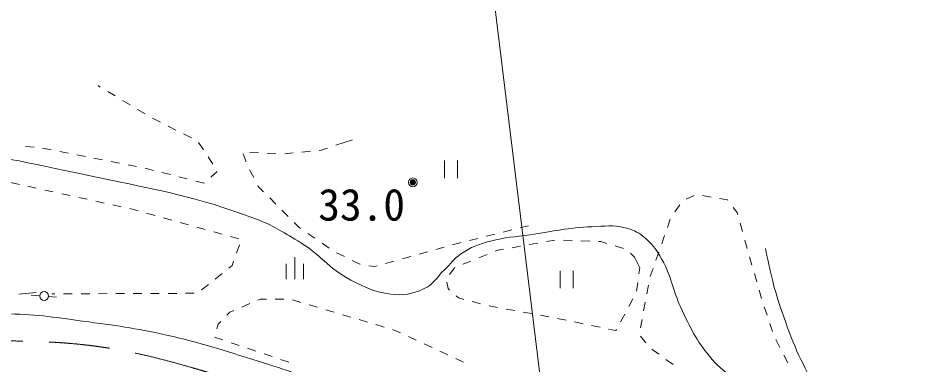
# Model space of a CAD drawing. Units: millimetres, scale not verified. Extents: x 40000 to 680000, y 20000 to 380000.
# Drawn here: x 515651 to 568264, y 312467 to 332360 of the extents above; entities that cross this region are included whole.
import ezdxf
from ezdxf.enums import TextEntityAlignment as Align

# ---------------------------------------------------------------- set-up
doc = ezdxf.new("R2010")
doc.units = ezdxf.units.MM
doc.header["$LTSCALE"] = 1000
doc.header["$PDMODE"] = 32
doc.header["$PDSIZE"] = 500
doc.linetypes.add('CHAIN', pattern=[18.5, 12, -1.5, 3.5, -1.5])
for name, color, linetype, lineweight in [('M-BGD', 7, 'Continuous', 13), ('M-BMK', 2, 'CHAIN', 13), ('M-STR-HTXT', 7, 'Continuous', 13)]:
    doc.layers.add(name, color=color, linetype=linetype, lineweight=lineweight)
doc.styles.add('ＭＳ ゴシック', font='')
doc.styles.get('ＭＳ ゴシック').set_extended_font_data('MS Gothic')

msp = doc.modelspace()

# ---------------------------------------------------------------- linework, layer by layer
at = {"layer": 'M-BGD'}
for p, q in [((520364, 328415), (520235, 328493)), ((521220, 327899), (520792, 328157)), ((522076, 327382), (521648, 327640)), ((522933, 326865), (522505, 327124)), ((523815, 326396), (523369, 326622)), ((524707, 325944), (524261, 326170)), ((525599, 325492), (525153, 325718)), ((526289, 324814), (526015, 325233)), ((534850, 325390), (533904, 325066)), ((516057, 325002), (516555, 324961)), ((517051, 324903), (517542, 324808)), ((518033, 324713), (518524, 324618)), ((529462, 324625), (528963, 324646)), ((531458, 324626), (530961, 324577)), ((532454, 324723), (531956, 324674)), ((533081, 324785), (532951, 324772)), ((533431, 324904), (533081, 324785)), ((519015, 324523), (519505, 324428)), ((519996, 324333), (520487, 324238)), ((520978, 324142), (521469, 324047)), ((526835, 323977), (526562, 324395)), ((528580, 324583), (528757, 324115)), ((530462, 324583), (529962, 324604)), ((540148, 324188), (540148, 323188)), ((540898, 323188), (540898, 324188)), ((521960, 323952), (522451, 323857)), ((522939, 323749), (523424, 323627)), ((528948, 323654), (529180, 323210)), ((523908, 323505), (524393, 323382)), ((524878, 323260), (525363, 323137)), ((526708, 323235), (527087, 323561)), ((515221, 322925), (515710, 322819)), ((516198, 322712), (516686, 322605)), ((525847, 323015), (526314, 322897)), ((526314, 322897), (526328, 322909)), ((529411, 322767), (529446, 322701)), ((529446, 322701), (529746, 322400)), ((517175, 322498), (517663, 322391)), ((518152, 322285), (518640, 322178)), ((519129, 322071), (519617, 321964)), ((530100, 322047), (530454, 321693)), ((554041, 321973), (554494, 322185)), ((554976, 322177), (555468, 322090)), ((555961, 322004), (556405, 321926)), ((520106, 321858), (520594, 321751)), ((521083, 321644), (521571, 321537)), ((553385, 321248), (553677, 321654)), ((556405, 321926), (556435, 321887)), ((556739, 321490), (556962, 321199)), ((522060, 321430), (522340, 321369)), ((522340, 321369), (522545, 321312)), ((523027, 321178), (523509, 321044)), ((530807, 321340), (531161, 320986)), ((556962, 321199), (556998, 321071)), ((523990, 320910), (524472, 320776)), ((524954, 320642), (525435, 320508)), ((531514, 320633), (531797, 320350)), ((544494, 320326), (544979, 320447)), ((552961, 320353), (553126, 320825)), ((557132, 320589), (557267, 320107)), ((525917, 320374), (526399, 320240)), ((526881, 320106), (527362, 319972)), ((531797, 320350), (531879, 320293)), ((532291, 320009), (532702, 319725)), ((542553, 319841), (543038, 319962)), ((543523, 320083), (544009, 320205)), ((527844, 319838), (528326, 319704)), ((533114, 319441), (533525, 319157)), ((540616, 319345), (541098, 319477)), ((541583, 319598), (542068, 319720)), ((545509, 319447), (545017, 319360)), ((546494, 319620), (546002, 319533)), ((547492, 319596), (546993, 319615)), ((548492, 319559), (547992, 319577)), ((549131, 319534), (548991, 319540)), ((549476, 319430), (549131, 319534)), ((552630, 319409), (552796, 319881)), ((557402, 319626), (557541, 319146)), ((528368, 319344), (528197, 318874)), ((533947, 318889), (534397, 318672)), ((538687, 318815), (539169, 318948)), ((539652, 319080), (540134, 319212)), ((543227, 319044), (543057, 318977)), ((543539, 319099), (543227, 319044)), ((544524, 319273), (544032, 319186)), ((550433, 319141), (549954, 319286)), ((551059, 318641), (550835, 318870)), ((552300, 318466), (552465, 318938)), ((528027, 318404), (527939, 318161)), ((531541, 317384), (531541, 318634)), ((534847, 318454), (535286, 318242)), ((536761, 318278), (537242, 318413)), ((537724, 318547), (538206, 318681)), ((541665, 318419), (541200, 318234)), ((542593, 318791), (542129, 318605)), ((551371, 318037), (551059, 318641)), ((557680, 318665), (557819, 318185)), ((527939, 318161), (527750, 318010)), ((531041, 317384), (531041, 318259)), ((532041, 317384), (532041, 318259)), ((535286, 318242), (535298, 318240)), ((535791, 318153), (536110, 318097)), ((536110, 318097), (536279, 318144)), ((540741, 318042), (540437, 317645)), ((546800, 317864), (546800, 316864)), ((547550, 316864), (547550, 317864)), ((551323, 317687), (551371, 318037)), ((551969, 317522), (552134, 317994)), ((527359, 317698), (526969, 317385)), ((557958, 317705), (558097, 317225)), ((526578, 317073), (526188, 316761)), ((540288, 317210), (540352, 316837)), ((540352, 316837), (540442, 316755)), ((551187, 316697), (551255, 317192)), ((551776, 316541), (551869, 317033)), ((558236, 316744), (558375, 316264)), ((516676, 316615), (515681, 316508)), ((516889, 316424), (516384, 316468)), ((517387, 316387), (517839, 316348)), ((517756, 316535), (517576, 316534)), ((518756, 316539), (518256, 316537)), ((519756, 316543), (519256, 316541)), ((520756, 316547), (520256, 316545)), ((521756, 316551), (521256, 316549)), ((522756, 316555), (522256, 316553)), ((523756, 316559), (523256, 316557)), ((524756, 316563), (524256, 316561)), ((525756, 316567), (525256, 316565)), ((529422, 316173), (529566, 316235)), ((529566, 316235), (529909, 316232)), ((530409, 316227), (530909, 316223)), ((540812, 316418), (540944, 316298)), ((540944, 316298), (541254, 316215)), ((550743, 315806), (550979, 316247)), ((528503, 315777), (528963, 315975)), ((531404, 316187), (531884, 316045)), ((532363, 315903), (532843, 315762)), ((541737, 316087), (542221, 315958)), ((542706, 315841), (543198, 315752)), ((551592, 315558), (551684, 316050)), ((558525, 315787), (558685, 315313)), ((527638, 315305), (527805, 315476)), ((527805, 315476), (528044, 315579)), ((533322, 315620), (533802, 315479)), ((534281, 315337), (534761, 315195)), ((543690, 315664), (544183, 315575)), ((544675, 315487), (545167, 315398)), ((545659, 315310), (546151, 315221)), ((550270, 314925), (550506, 315366)), ((527058, 314519), (527143, 314798)), ((527143, 314798), (527289, 314947)), ((535240, 315054), (535720, 314912)), ((536199, 314770), (536679, 314629)), ((546641, 315124), (547131, 315022)), ((547620, 314920), (548110, 314818)), ((548599, 314716), (549089, 314614)), ((551407, 314576), (551499, 315067)), ((558844, 314839), (559004, 314366)), ((537158, 314487), (537255, 314458)), ((537255, 314458), (537617, 314290)), ((549578, 314512), (550001, 314424)), ((550001, 314424), (550033, 314485)), ((551721, 313713), (551415, 314108)), ((527405, 313890), (526931, 314050)), ((528352, 313570), (527878, 313730)), ((538070, 314079), (538524, 313868)), ((538977, 313657), (539430, 313446)), ((559192, 313904), (559424, 313461)), ((529300, 313250), (528826, 313410)), ((530247, 312931), (529773, 313091)), ((539883, 313235), (540337, 313024)), ((552469, 313064), (552062, 313355)), ((531195, 312611), (530721, 312771)), ((540790, 312813), (541243, 312602)), ((553283, 312483), (552876, 312773)), ((559656, 313018), (559888, 312575))]:
    msp.add_line(p, q, dxfattribs=at)
for centre, radius in [((538324, 322939), 150), ((538324, 322939), 120), ((538324, 322939), 90), ((538324, 322939), 60), ((538324, 322939), 30), ((538324, 322939), 20), ((517138, 316411), 250)]:
    msp.add_circle(centre, radius, dxfattribs=at)
for points, knots in [([(477916, 318173), (478399, 317950), (478658, 317848), (479160, 317850), (479740, 317852), (480021, 318131), (480565, 318335), (481736, 318774), (482363, 319091), (483521, 319562), (485021, 320173), (485831, 320597), (487366, 321113), (490636, 322213), (492502, 322748), (495869, 323502), (499206, 324249), (501111, 324577), (504520, 324847), (507124, 325053), (508604, 324996), (511207, 324774), (514735, 324473), (516675, 323964), (520140, 323238), (523752, 322483), (525822, 322135), (529281, 320849), (530287, 320475), (530790, 320119), (531716, 319577), (532995, 318828), (533456, 318011), (534769, 317323), (535608, 316883), (536120, 316651), (537059, 316523), (537799, 316423), (538263, 316518), (538949, 316814), (539532, 317066), (539682, 317480), (540143, 317916), (540517, 318270), (540663, 318546), (541091, 318832), (541690, 319231), (542086, 319382), (542782, 319564), (543652, 319792), (544165, 319800), (545054, 319930), (546448, 320134), (547225, 320325), (548632, 320389), (549370, 320423), (549806, 320505), (550522, 320325), (550955, 320216), (551206, 320116), (551556, 319840), (552081, 319426), (552311, 319098), (552639, 318515), (553253, 317424), (553276, 316662), (553822, 315535), (554375, 314393), (554701, 313732), (555530, 312773), (556367, 311804), (557131, 311567), (558038, 310665), (558934, 309773), (559509, 309312), (560184, 308243), (560569, 307632), (560716, 307381), (561056, 306612)], [0, 0, 0, 0, 1, 1, 1, 2, 2, 2, 3, 3, 3, 4, 4, 4, 5, 5, 5, 6, 6, 6, 7, 7, 7, 8, 8, 8, 9, 9, 9, 10, 10, 10, 11, 11, 11, 12, 12, 12, 13, 13, 13, 14, 14, 14, 15, 15, 15, 16, 16, 16, 17, 17, 17, 18, 18, 18, 19, 19, 19, 20, 20, 20, 21, 21, 21, 22, 22, 22, 23, 23, 23, 24, 24, 24, 25, 25, 25, 26, 26, 26, 26]), ([(558593, 319140), (558978, 317301), (559119, 316713), (559643, 315215), (560257, 313463), (560696, 312501), (561644, 310906), (562711, 309112), (563731, 308387), (564807, 306599), (565656, 305186), (566048, 304333), (566606, 302782), (567178, 301191), (567203, 300212), (567543, 298555), (567813, 297233), (568097, 296508), (568197, 295162), (568244, 294527), (568264, 294290), (568251, 293533)], [0, 0, 0, 0, 1, 1, 1, 2, 2, 2, 3, 3, 3, 4, 4, 4, 5, 5, 5, 6, 6, 6, 7, 7, 7, 7]), ([(503742, 313580), (504413, 313797), (504605, 313849), (505164, 314001), (506207, 314284), (506807, 314388), (507871, 314576), (509286, 314825), (510083, 314944), (511509, 315116), (512793, 315271), (513516, 315387), (514808, 315382), (516595, 315376), (517593, 315208), (519364, 314970), (521252, 314717), (522314, 314579), (524174, 314165), (526260, 313699), (527395, 313297), (529438, 312668), (531148, 312142), (532089, 311796), (533781, 311214), (535576, 310597), (536619, 310345), (538361, 309591), (539977, 308891), (540855, 308423), (542359, 307507), (543894, 306573), (544716, 305979), (546119, 304856), (547599, 303670), (548386, 302948), (549726, 301606), (551134, 300196), (551875, 299348), (553070, 297753), (553723, 296882), (553952, 296575), (554674, 295474)], [0, 0, 0, 0, 1, 1, 1, 2, 2, 2, 3, 3, 3, 4, 4, 4, 5, 5, 5, 6, 6, 6, 7, 7, 7, 8, 8, 8, 9, 9, 9, 10, 10, 10, 11, 11, 11, 12, 12, 12, 13, 13, 13, 14, 14, 14, 14])]:
    msp.add_open_spline(points, degree=3, knots=knots, dxfattribs=at)
msp.add_point((538324, 322939), dxfattribs=at)
at = {"layer": 'M-BMK'}
msp.add_open_spline([(504084, 312117), (509693, 313457), (511939, 313992), (517036, 313787), (522151, 313582), (524930, 312454), (529856, 311060), (533132, 310132), (534971, 309534), (538040, 308058), (541799, 306251), (543855, 304990), (547001, 302252), (549993, 299647), (551011, 298316), (553735, 294650)], degree=3, knots=[0, 0, 0, 0, 1, 1, 1, 2, 2, 2, 3, 3, 3, 4, 4, 4, 5, 5, 5, 5], dxfattribs=at)
at = {"layer": 'M-STR-HTXT'}
msp.add_line((546438, 305249), (542502, 337500), dxfattribs=at)

# ---------------------------------------------------------------- texts
at = {"layer": 'M-BGD', "style": 'ＭＳ ゴシック'}
msp.add_text('33.0', height=1833, dxfattribs=at).set_placement((535385, 321657), align=Align.MIDDLE_CENTER)

doc.saveas('drawing.dxf')
